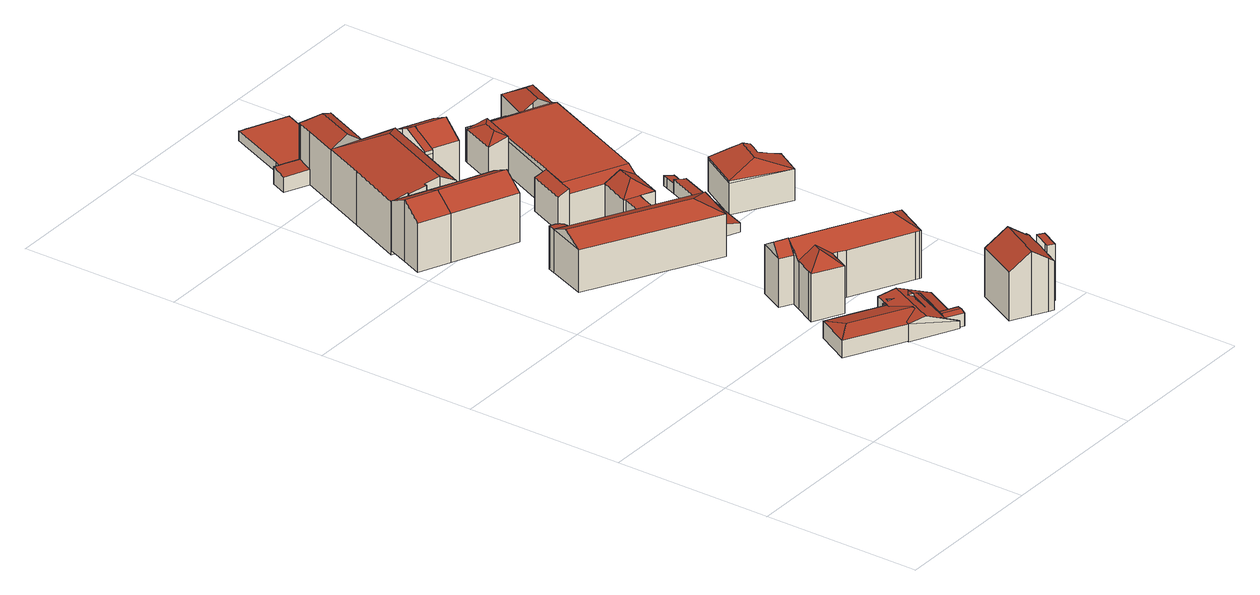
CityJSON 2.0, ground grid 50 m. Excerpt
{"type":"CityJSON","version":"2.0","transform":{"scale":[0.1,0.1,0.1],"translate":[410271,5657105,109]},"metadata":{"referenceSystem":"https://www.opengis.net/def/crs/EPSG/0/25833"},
"CityObjects":{
"building1":{"type":"Building","attributes":{"name":"Städtisches Klinikum Dresden-Friedrichstadt","Gemeindeschluessel":14612000,"Dachneigung":78.14,"Dachorientierung":-62.16,"MittlereTraufHoehe":116.34,"QualitaetDacherkennung":95,"ObjektHoehe":6.7,"BodenHoehe":110.9,"Geometrietyp2DReferenz":"3000","AbsoluteHoehe":117.6,"Dachflaeche":347.71,"measuredHeight":6.7,"function":"31001_3051","roofType":"3200","storeysAboveGround":2},"children":["building1-1","building1-2","building1-3","building1-4"],"geometry":[{"type":"MultiSurface","lod":"2","boundaries":[[[0,1,2,3,4]],[[1,5,6,2]],[[7,8,9,10,11,12]],[[7,12,13]],[[8,7,13,14,5,1]],[[8,1,0,9]],[[6,15,16,17,18,19,20,3,2]],[[5,14,15,6]],[[14,13,16,15]],[[13,12,17,16]],[[12,11,18,17]],[[11,10,19,18]],[[10,9,21,20,19]],[[9,0,4,21]],[[21,4,3,20]]],"semantics":{"surfaces":[{"type":"WallSurface"},{"type":"RoofSurface"},{"type":"GroundSurface"},{"type":"ClosureSurface","isClosure":"1","QuelleClosure":"LoD2WallSurface"}],"values":[0,0,1,1,1,1,2,0,0,0,0,0,3,0,3]}}]},
"building1-1":{"type":"BuildingPart","attributes":{"Dachneigung":78.63,"Dachorientierung":-62.26,"MittlereTraufHoehe":115.08,"QualitaetDacherkennung":98,"BodenHoehe":110.9,"ObjektTeilHoehe":4.49,"Geometrietyp2DReferenz":"3000","AbsoluteHoehe":115.39,"Dachflaeche":24.52,"measuredHeight":4.49,"roofType":"3100","storeysAboveGround":1},"parents":["building1"],"geometry":[{"type":"MultiSurface","lod":"2","boundaries":[[[22,23,24,25]],[[23,26,27,24]],[[26,28,29,27]],[[28,30,31,29]],[[30,32,33,31]],[[32,34,35,33]],[[36,37,34,32,30]],[[30,28,26,23,22,38,36]],[[35,39,25,24,27,29,31,33]],[[40,37,36]],[[39,35,34,37,40]],[[38,40,36]],[[39,40,38,22,25]]],"semantics":{"surfaces":[{"type":"WallSurface"},{"type":"RoofSurface"},{"type":"GroundSurface"},{"type":"ClosureSurface","isClosure":"1","QuelleClosure":"LoD2WallSurface"}],"values":[0,0,0,0,0,0,1,1,2,0,3,0,3]}}]},
"building1-2":{"type":"BuildingPart","attributes":{"Dachneigung":73.52,"Dachorientierung":0,"MittlereTraufHoehe":115.43,"QualitaetDacherkennung":73,"BodenHoehe":110.9,"ObjektTeilHoehe":5.13,"Geometrietyp2DReferenz":"3000","AbsoluteHoehe":116.03,"Dachflaeche":51.25,"measuredHeight":5.13,"roofType":"2100","storeysAboveGround":2},"parents":["building1"],"geometry":[{"type":"MultiSurface","lod":"2","boundaries":[[[41,42,43,44]],[[42,45,46,43]],[[45,47,48,46]],[[47,22,25,48]],[[49,50,35,34]],[[49,4,3,50]],[[51,41,44,52]],[[51,53,54,21,4,49,34,37,40,38,22,47,45,42,41]],[[44,43,46,48,25,39,35,50,3,20,55,56,52]],[[35,39,40,37,34]],[[39,25,22,38,40]],[[21,20,3,4]],[[54,55,20,21]],[[56,55,54,53]],[[51,52,56,53]]],"semantics":{"surfaces":[{"type":"WallSurface"},{"type":"RoofSurface"},{"type":"GroundSurface"},{"type":"ClosureSurface","isClosure":"1","QuelleClosure":"LoD2WallSurface"}],"values":[0,0,0,0,0,0,0,1,2,3,3,3,3,3,3]}}]},
"building1-3":{"type":"BuildingPart","attributes":{"Dachneigung":78.82,"Dachorientierung":0,"MittlereTraufHoehe":116.67,"QualitaetDacherkennung":91,"BodenHoehe":110.9,"ObjektTeilHoehe":6.15,"Geometrietyp2DReferenz":"3000","AbsoluteHoehe":117.05,"Dachflaeche":24.29,"measuredHeight":6.15,"roofType":"2100","storeysAboveGround":2},"parents":["building1"],"geometry":[{"type":"MultiSurface","lod":"2","boundaries":[[[57,58,59]],[[57,60,61,58]],[[60,62,63,61]],[[62,64,65,63]],[[64,66,67,65]],[[66,68,51,52,67]],[[69,68,66,64,62,60,57]],[[58,61,63,65,67,52,56]],[[53,51,68,69,70]],[[53,56,52,51]],[[57,59,70,69]],[[56,53,70,59,58]]],"semantics":{"surfaces":[{"type":"WallSurface"},{"type":"RoofSurface"},{"type":"GroundSurface"},{"type":"ClosureSurface","isClosure":"1","QuelleClosure":"LoD2WallSurface"}],"values":[0,0,0,0,0,0,1,2,0,3,0,3]}}]},
"building1-4":{"type":"BuildingPart","attributes":{"Dachneigung":90,"Dachorientierung":0,"MittlereTraufHoehe":116.34,"QualitaetDacherkennung":100,"BodenHoehe":110.9,"ObjektTeilHoehe":5.45,"Geometrietyp2DReferenz":"3000","AbsoluteHoehe":116.34,"Dachflaeche":12.39,"measuredHeight":5.45,"roofType":"1000","storeysAboveGround":2},"parents":["building1"],"geometry":[{"type":"MultiSurface","lod":"2","boundaries":[[[10,71,72,19]],[[71,59,58,72]],[[9,73,70,59,71,10]],[[19,72,58,56,55,20]],[[54,53,70,73]],[[54,55,56,53]],[[56,58,59,70,53]],[[21,54,73,9]],[[20,55,54,21]],[[9,10,19,20,21]]],"semantics":{"surfaces":[{"type":"WallSurface"},{"type":"RoofSurface"},{"type":"GroundSurface"},{"type":"ClosureSurface","isClosure":"1","QuelleClosure":"LoD2WallSurface"}],"values":[0,0,1,2,0,3,3,0,3,3]}}]},
"building2":{"type":"Building","attributes":{"Gemeindeschluessel":14612000,"Geometrietyp2DReferenz":"3000","function":"31001_9998","roofType":"9999"},"children":["building2-1","building2-2"]},
"building2-1":{"type":"BuildingPart","attributes":{"Dachtyp_tdc":"tdcGableRoof","Dachneigung":28.72,"QualitaetDacherkennung":62,"Geometrietyp2DReferenz":"3000","measuredHeight":19.41,"roofType":"3100"},"parents":["building2"],"geometry":[{"type":"MultiSurface","lod":"2","boundaries":[[[74,75,76,77]],[[75,78,79,76]],[[78,80,81,79]],[[80,82,83,81]],[[82,84,85,83]],[[82,86,87,88,89,84]],[[90,91,92,93,87,86,94]],[[78,90,94,80]],[[80,94,86,82]],[[74,92,91,75]],[[75,91,90,78]],[[85,95,77,76,79,81,83]]],"semantics":{"surfaces":[{"type":"WallSurface"},{"type":"RoofSurface"},{"type":"GroundSurface"}],"values":[0,0,0,0,0,1,1,0,0,0,0,2]}}]},
"building2-2":{"type":"BuildingPart","attributes":{"Dachtyp_tdc":"tdcGableRoof","Dachneigung":29.75,"QualitaetDacherkennung":57,"Geometrietyp2DReferenz":"3000","measuredHeight":19.42,"roofType":"3100"},"parents":["building2"],"geometry":[{"type":"MultiSurface","lod":"2","boundaries":[[[96,97,92,74,77,98]],[[84,99,100,85]],[[99,101,102,100]],[[101,103,104,102]],[[103,105,106,104]],[[105,96,98,106]],[[101,99,84,107,89,87]],[[87,88,93,97,96,105,103,101]],[[98,77,95,85,100,102,104,106]]],"semantics":{"surfaces":[{"type":"WallSurface"},{"type":"RoofSurface"},{"type":"GroundSurface"}],"values":[0,0,0,0,0,0,1,1,2]}}]},
"building3":{"type":"Building","attributes":{"name":"Städtisches Klinikum Dresden-Friedrichstadt","Dachtyp_tdc":"tdcGableRoof","Gemeindeschluessel":14612000,"Dachneigung":22.37,"QualitaetDacherkennung":42,"Geometrietyp2DReferenz":"3000","measuredHeight":6.75,"function":"31001_3051","roofType":"3100"},"geometry":[{"type":"Solid","lod":"2","boundaries":[[[[108,109,110,111]],[[109,112,113,110]],[[112,114,115,113]],[[114,108,111,115]],[[112,109,116]],[[108,114,117]],[[109,108,117,116]],[[114,112,116,117]],[[111,110,113,115]]]],"semantics":{"surfaces":[{"type":"WallSurface"},{"type":"RoofSurface"},{"type":"GroundSurface"}],"values":[[0,0,0,0,0,0,1,1,2]]}}]},
"building4":{"type":"Building","attributes":{"name":"Städtisches Klinikum Dresden-Friedrichstadt","Gemeindeschluessel":14612000,"Geometrietyp2DReferenz":"3000","function":"31001_3051","roofType":"9999"},"children":["building4-1","building4-2","building4-3"]},
"building4-1":{"type":"BuildingPart","attributes":{"Dachtyp_tdc":"tdcGableRoof","Dachneigung":34.68,"QualitaetDacherkennung":71,"Geometrietyp2DReferenz":"3000","measuredHeight":19.18,"roofType":"3100"},"parents":["building4"],"geometry":[{"type":"MultiSurface","lod":"2","boundaries":[[[118,119,120,121]],[[119,122,123,120]],[[122,124,125,126,123]],[[122,119,127]],[[119,118,128,129,130,127]],[[124,122,127,130]],[[121,120,123,126,131]]],"semantics":{"surfaces":[{"type":"WallSurface"},{"type":"RoofSurface"},{"type":"GroundSurface"}],"values":[0,0,0,0,1,1,2]}}]},
"building4-2":{"type":"BuildingPart","attributes":{"Dachtyp_tdc":"tdcHipAndGableRoof","Dachneigung":34.02,"QualitaetDacherkennung":68,"Geometrietyp2DReferenz":"3000","measuredHeight":19.19,"roofType":"5000"},"parents":["building4"],"geometry":[{"type":"MultiSurface","lod":"2","boundaries":[[[132,133,134,135]],[[133,136,137,134]],[[138,139,118,121,140]],[[125,141,142,126]],[[141,143,144,142]],[[143,145,146,144]],[[145,147,148,146]],[[147,132,135,148]],[[143,141,149]],[[141,125,150,129,151,149]],[[151,139,138,152,136,133,132,147,145,143,149]],[[135,134,137,153,140,121,131,126,142,144,146,148]]],"semantics":{"surfaces":[{"type":"WallSurface"},{"type":"RoofSurface"},{"type":"GroundSurface"}],"values":[0,0,0,0,0,0,0,0,1,1,1,2]}}]},
"building4-3":{"type":"BuildingPart","attributes":{"Dachtyp_tdc":"tdcHipAndGableRoof","Dachneigung":38.18,"QualitaetDacherkennung":64,"Geometrietyp2DReferenz":"3000","measuredHeight":19.06,"roofType":"5000"},"parents":["building4"],"geometry":[{"type":"MultiSurface","lod":"2","boundaries":[[[154,155,137,136]],[[154,156,157,155]],[[156,158,159,157]],[[158,160,161,159]],[[160,162,163,161]],[[162,164,138,140,163]],[[160,158,165]],[[158,156,154,136,166,165]],[[166,164,162,160,165]],[[153,137,155,157,159,161,163,140]]],"semantics":{"surfaces":[{"type":"WallSurface"},{"type":"RoofSurface"},{"type":"GroundSurface"}],"values":[0,0,0,0,0,0,1,1,1,2]}}]},
"building5":{"type":"Building","attributes":{"Gemeindeschluessel":14612000,"Geometrietyp2DReferenz":"3000","function":"31001_9998","roofType":"9999"},"children":["building5-1","building5-2","building5-3","building5-4"]},
"building5-1":{"type":"BuildingPart","attributes":{"Dachtyp_tdc":"tdcHipAndGableRoof","Dachneigung":32.81,"QualitaetDacherkennung":68,"Geometrietyp2DReferenz":"3000","measuredHeight":20.14,"roofType":"5000"},"parents":["building5"],"geometry":[{"type":"MultiSurface","lod":"2","boundaries":[[[167,168,169,170]],[[171,172,173,174]],[[172,175,176,173]],[[175,177,178,176]],[[177,179,180,178]],[[179,167,170,180]],[[181,179,182]],[[183,182,179,177,175,172,171,184]],[[181,182,183,185,186]],[[179,181,167]],[[167,181,186,168]],[[170,169,174,173,176,178,180]]],"semantics":{"surfaces":[{"type":"WallSurface"},{"type":"RoofSurface"},{"type":"GroundSurface"}],"values":[0,0,0,0,0,0,1,1,1,0,0,2]}}]},
"building5-2":{"type":"BuildingPart","attributes":{"Dachtyp_tdc":"tdcGableRoof","Dachneigung":28.87,"QualitaetDacherkennung":53,"Geometrietyp2DReferenz":"3000","measuredHeight":20.93,"roofType":"3100"},"parents":["building5"],"geometry":[{"type":"MultiSurface","lod":"2","boundaries":[[[187,188,189,190,191]],[[192,193,194,195,196]],[[193,187,191,194]],[[187,193,197]],[[188,187,197,198,199]],[[193,192,200,201,198,197]],[[191,190,195,194]]],"semantics":{"surfaces":[{"type":"WallSurface"},{"type":"RoofSurface"},{"type":"GroundSurface"}],"values":[0,0,0,0,1,1,2]}}]},
"building5-3":{"type":"BuildingPart","attributes":{"Dachtyp_tdc":"tdcGableRoof","Dachneigung":15.06,"QualitaetDacherkennung":38,"Geometrietyp2DReferenz":"3000","measuredHeight":20.66,"roofType":"3100"},"parents":["building5"],"geometry":[{"type":"MultiSurface","lod":"2","boundaries":[[[202,196,195,203]],[[189,204,205,190]],[[204,206,207,205]],[[208,209,199,201,210,211]],[[202,212,210,201,200,213,196]],[[204,208,211,214,206]],[[189,188,209,208,204]],[[207,203,195,190,205]]],"semantics":{"surfaces":[{"type":"WallSurface"},{"type":"RoofSurface"},{"type":"GroundSurface"}],"values":[0,0,0,1,1,0,0,2]}}]},
"building5-4":{"type":"BuildingPart","attributes":{"Dachtyp_tdc":"tdcHipAndGableRoof","Dachneigung":12.7,"QualitaetDacherkennung":16,"Geometrietyp2DReferenz":"3000","measuredHeight":20.32,"roofType":"5000"},"parents":["building5"],"geometry":[{"type":"MultiSurface","lod":"2","boundaries":[[[215,216,217,218]],[[216,219,220,217]],[[219,221,222,220]],[[221,223,224,222]],[[223,225,226,224]],[[225,227,228,226]],[[227,229,174,228]],[[229,171,174]],[[230,231,202,203,169,168,186]],[[214,232,233,207,206]],[[232,215,218,233]],[[231,230,185,184,229,234]],[[229,227,225,223,221,219,216,215,234]],[[215,232,214,212,231,234]],[[218,217,220,222,224,226,228,174,169,203,207,233]]],"semantics":{"surfaces":[{"type":"WallSurface"},{"type":"RoofSurface"},{"type":"GroundSurface"}],"values":[0,0,0,0,0,0,0,0,0,0,0,1,1,1,2]}}]},
"building6":{"type":"Building","attributes":{"Dachtyp_tdc":"tdcPolyFlatRoof","Gemeindeschluessel":14612000,"Dachneigung":5.78,"QualitaetDacherkennung":42,"Geometrietyp2DReferenz":"3000","measuredHeight":5.51,"function":"31001_9998","roofType":"2100"},"geometry":[{"type":"Solid","lod":"2","boundaries":[[[[235,236,237,173]],[[236,238,239,237]],[[238,240,241,239]],[[240,242,243,241]],[[242,244,245,243]],[[244,246,178,245]],[[246,247,176,178]],[[247,235,173,176]],[[247,246,244,242,240,238,236,235]],[[173,237,239,241,243,245,178,176]]]],"semantics":{"surfaces":[{"type":"WallSurface"},{"type":"RoofSurface"},{"type":"GroundSurface"}],"values":[[0,0,0,0,0,0,0,0,1,2]]}}]},
"building7":{"type":"Building","attributes":{"Gemeindeschluessel":14612000,"Geometrietyp2DReferenz":"3000","function":"31001_9998","roofType":"9999"},"children":["building7-1","building7-2"]},
"building7-1":{"type":"BuildingPart","attributes":{"Dachtyp_tdc":"tdcGableRoof","Dachneigung":35.37,"QualitaetDacherkennung":69,"Geometrietyp2DReferenz":"3000","measuredHeight":20.25,"roofType":"3100"},"parents":["building7"],"geometry":[{"type":"MultiSurface","lod":"2","boundaries":[[[248,249,250,251,252,253,254,255,256,257,258,259,260]],[[261,262,249,248]],[[262,263,250,249]],[[263,264,251,250]],[[265,266,253,252]],[[266,267,254,253]],[[267,268,255,254]],[[268,269,256,255]],[[269,270,257,256]],[[270,271,258,257]],[[271,272,259,258]],[[272,273,260,259]],[[273,261,248,260]],[[271,270,269,268]],[[268,267,266,265,264,263,262,261,273,272,271]]],"semantics":{"surfaces":[{"type":"GroundSurface"},{"type":"WallSurface"},{"type":"RoofSurface"}],"values":[0,1,1,1,1,1,1,1,1,1,1,1,1,2,2]}}]},
"building7-2":{"type":"BuildingPart","attributes":{"Dachtyp_tdc":"tdcPolyFlatRoof","Dachneigung":3.12,"QualitaetDacherkennung":59,"Geometrietyp2DReferenz":"3000","measuredHeight":18.03,"roofType":"2100"},"parents":["building7"],"geometry":[{"type":"MultiSurface","lod":"2","boundaries":[[[274,275,252,276]],[[275,265,252]],[[277,278,279,251,264]],[[278,274,276,279]],[[278,277,275,274]],[[276,252,251,279]]],"semantics":{"surfaces":[{"type":"WallSurface"},{"type":"RoofSurface"},{"type":"GroundSurface"}],"values":[0,0,0,0,1,2]}}]},
"building8":{"type":"Building","attributes":{"Gemeindeschluessel":14612000,"Geometrietyp2DReferenz":"3000","function":"31001_9998","roofType":"9999"},"children":["building8-1","building8-2","building8-3","building8-4","building8-5","building8-6","building8-7","building8-8","building8-9","building8-10","building8-11"]},
"building8-1":{"type":"BuildingPart","attributes":{"Dachtyp_tdc":"tdcFreeFormRoof","Dachneigung":62.84,"QualitaetDacherkennung":9,"Geometrietyp2DReferenz":"3000","measuredHeight":6.64,"roofType":"5000"},"parents":["building8"],"geometry":[{"type":"MultiSurface","lod":"2","boundaries":[[[280,281,282,283]],[[284,280,283,285]],[[286,284,285,287]],[[288,281,280]],[[289,288,280,284]],[[289,284,286]],[[288,289,286,281]],[[285,283,282,287]]],"semantics":{"surfaces":[{"type":"WallSurface"},{"type":"RoofSurface"},{"type":"GroundSurface"}],"values":[0,0,0,1,1,1,1,2]}}]},
"building8-2":{"type":"BuildingPart","attributes":{"Dachtyp_tdc":"tdcHipRoof","Dachneigung":25.82,"QualitaetDacherkennung":50,"Geometrietyp2DReferenz":"3000","measuredHeight":12.52,"roofType":"3200"},"parents":["building8"],"geometry":[{"type":"MultiSurface","lod":"2","boundaries":[[[290,291,292,293]],[[294,290,293,295,296,297]],[[298,299,291,300]],[[290,294,301]],[[291,290,301,300]],[[294,298,300,301]],[[293,292,302,295]]],"semantics":{"surfaces":[{"type":"WallSurface"},{"type":"RoofSurface"},{"type":"GroundSurface"}],"values":[0,0,1,1,1,1,2]}}]},
"building8-3":{"type":"BuildingPart","attributes":{"Dachtyp_tdc":"tdcPolyFlatRoof","Dachneigung":24.78,"QualitaetDacherkennung":65,"Geometrietyp2DReferenz":"3000","measuredHeight":12.14,"roofType":"2100"},"parents":["building8"],"geometry":[{"type":"MultiSurface","lod":"2","boundaries":[[[303,304,305,306,307]],[[308,309,310,311]],[[305,304,310,309]],[[304,303,312,311,310]],[[306,305,309,308,313]]],"semantics":{"surfaces":[{"type":"RoofSurface"},{"type":"GroundSurface"},{"type":"WallSurface"}],"values":[0,1,2,2,2]}}]},
"building8-4":{"type":"BuildingPart","attributes":{"Dachtyp_tdc":"tdcPolyFlatRoof","Dachneigung":6.15,"QualitaetDacherkennung":55,"Geometrietyp2DReferenz":"3000","measuredHeight":13.75,"roofType":"2100"},"parents":["building8"],"geometry":[{"type":"MultiSurface","lod":"2","boundaries":[[[314,315,316,317]],[[315,318,319,316]],[[318,320,321,319]],[[320,322,323,321]],[[322,324,325,323]],[[324,326,327,328,325]],[[329,314,317,330,331]],[[329,326,324,322,320,318,315,314]],[[317,316,319,321,323,325,328,330]]],"semantics":{"surfaces":[{"type":"WallSurface"},{"type":"RoofSurface"},{"type":"GroundSurface"}],"values":[0,0,0,0,0,0,0,1,2]}}]},
"building8-5":{"type":"BuildingPart","attributes":{"Dachtyp_tdc":"tdcPolyFlatRoof","Dachneigung":25.9,"QualitaetDacherkennung":51,"Geometrietyp2DReferenz":"3000","measuredHeight":11.03,"roofType":"2100"},"parents":["building8"],"geometry":[{"type":"MultiSurface","lod":"2","boundaries":[[[332,333,334,335,336]],[[337,338,339,292,291]],[[338,332,336,339]],[[338,337,299,340,333,332]],[[336,335,302,292,339]]],"semantics":{"surfaces":[{"type":"WallSurface"},{"type":"RoofSurface"},{"type":"GroundSurface"}],"values":[0,0,0,1,2]}}]},
"building8-6":{"type":"BuildingPart","attributes":{"Dachtyp_tdc":"tdcPolyFlatRoof","Dachneigung":0,"QualitaetDacherkennung":64,"Geometrietyp2DReferenz":"3000","measuredHeight":10.61,"roofType":"1000"},"parents":["building8"],"geometry":[{"type":"MultiSurface","lod":"2","boundaries":[[[341,342,287,343]],[[342,286,287]],[[344,282,281]],[[344,345,346,347,282]],[[348,349,350,351,352]],[[349,348,345,344,342,341]],[[343,287,282,347,351,350]]],"semantics":{"surfaces":[{"type":"WallSurface"},{"type":"RoofSurface"},{"type":"GroundSurface"}],"values":[0,0,0,0,0,1,2]}}]},
"building8-7":{"type":"BuildingPart","attributes":{"Dachtyp_tdc":"tdcCutGableRoof","Dachneigung":0.738,"QualitaetDacherkennung":15,"Geometrietyp2DReferenz":"3000","measuredHeight":12.33,"roofType":"9999"},"parents":["building8"],"geometry":[{"type":"MultiSurface","lod":"2","boundaries":[[[334,353,354,355,335]],[[356,357,358,359]],[[360,313,308,361]],[[312,296,295,311]],[[362,333,340,363,364,365,366,367]],[[360,357,368,369,307,313]],[[297,370,369,368,364,363]],[[312,303,370,297,296]],[[356,365,364,368,357]],[[334,333,362,353]],[[335,355,359,358,361,308,311,295,302]]],"semantics":{"surfaces":[{"type":"WallSurface"},{"type":"RoofSurface"},{"type":"GroundSurface"}],"values":[0,0,0,0,1,1,1,0,0,0,2]}}]},
"building8-8":{"type":"BuildingPart","attributes":{"Dachtyp_tdc":"tdcHipAndGableRoof","Dachneigung":31.82,"QualitaetDacherkennung":84,"Geometrietyp2DReferenz":"3000","measuredHeight":13.71,"roofType":"5000"},"parents":["building8"],"geometry":[{"type":"MultiSurface","lod":"2","boundaries":[[[371,341,343,372]],[[373,374,350,349]],[[373,375,360,361,374]],[[376,371,372,358,357]],[[373,349,341,377,378]],[[379,380,378,377]],[[373,378,380,375]],[[371,377,341]],[[372,343,350,374,361,358]],[[375,380,379,376]],[[376,379,377,371]]],"semantics":{"surfaces":[{"type":"WallSurface"},{"type":"RoofSurface"},{"type":"GroundSurface"}],"values":[0,0,0,0,1,1,1,0,2,0,0]}}]},
"building8-9":{"type":"BuildingPart","attributes":{"Dachtyp_tdc":"tdcPolyFlatRoof","Dachneigung":0,"QualitaetDacherkennung":0,"Geometrietyp2DReferenz":"3000","measuredHeight":3.72,"roofType":"9999"},"parents":["building8"],"geometry":[{"type":"MultiSurface","lod":"2","boundaries":[[[381,382,346,352,383,384]],[[346,382,385,347]],[[382,381,386,385]],[[384,383,387,388]],[[383,352,351,387]],[[388,387,351,347,385,386]],[[388,386,381,384]],[[347,351,352,346]]],"semantics":{"surfaces":[{"type":"RoofSurface"},{"type":"WallSurface"},{"type":"GroundSurface"},{"type":"ClosureSurface","isClosure":"1","QuelleClosure":"LoD1Solid"}],"values":[0,1,1,1,1,2,3,3]}}]},
"building8-10":{"type":"BuildingPart","attributes":{"Dachtyp_tdc":"tdcHipAndGableRoof","Dachneigung":25.54,"QualitaetDacherkennung":82,"Geometrietyp2DReferenz":"3000","measuredHeight":16.65,"roofType":"5000"},"parents":["building8"],"geometry":[{"type":"MultiSurface","lod":"2","boundaries":[[[389,390,391,386,381]],[[390,392,393,391]],[[392,331,330,393]],[[390,389,394]],[[331,392,395]],[[389,327,331,395,394]],[[392,390,394,395]],[[330,328,388,386,391,393]]],"semantics":{"surfaces":[{"type":"WallSurface"},{"type":"RoofSurface"},{"type":"GroundSurface"}],"values":[0,0,0,1,0,1,1,2]}}]},
"building8-11":{"type":"BuildingPart","attributes":{"Dachtyp_tdc":"tdcHipAndGableRoof","Dachneigung":31.59,"QualitaetDacherkennung":88,"Geometrietyp2DReferenz":"3000","measuredHeight":13.71,"roofType":"5000"},"parents":["building8"],"geometry":[{"type":"MultiSurface","lod":"2","boundaries":[[[354,396,397,355]],[[396,398,399,397]],[[398,356,359,399]],[[398,396,400]],[[396,354,401,367,402,400]],[[356,398,400,402,366]],[[355,397,399,359]]],"semantics":{"surfaces":[{"type":"WallSurface"},{"type":"RoofSurface"},{"type":"GroundSurface"}],"values":[0,0,0,1,1,1,2]}}]},
"building9":{"type":"Building","attributes":{"Dachtyp_tdc":"tdcPolyFlatRoof","Gemeindeschluessel":14612000,"Dachneigung":12,"QualitaetDacherkennung":64,"Geometrietyp2DReferenz":"3000","measuredHeight":3.8,"function":"31001_9998","roofType":"2100"},"geometry":[{"type":"Solid","lod":"2","boundaries":[[[[403,404,405,406]],[[404,407,408,405]],[[407,409,410,408]],[[409,403,406,410]],[[409,407,404,403]],[[406,405,408,410]]]],"semantics":{"surfaces":[{"type":"WallSurface"},{"type":"RoofSurface"},{"type":"GroundSurface"}],"values":[[0,0,0,0,1,2]]}}]},
"building10":{"type":"Building","attributes":{"Gemeindeschluessel":14612000,"Dachneigung":90,"Dachorientierung":0,"MittlereTraufHoehe":112.37,"QualitaetDacherkennung":18,"ObjektHoehe":3,"BodenHoehe":109.37,"Geometrietyp2DReferenz":"3000","AbsoluteHoehe":112.37,"Dachflaeche":401.99,"measuredHeight":3,"function":"31001_9998","roofType":"1000","storeysAboveGround":1},"geometry":[{"type":"MultiSurface","lod":"2","boundaries":[[[411,412,413,414,415,416,417,418,419,420,421,422,423,424,425]],[[426,427,412,411]],[[427,428,413,412]],[[428,429,414,413]],[[429,430,415,414]],[[430,431,416,415]],[[431,432,417,416]],[[432,433,418,417]],[[433,434,419,418]],[[434,435,420,419]],[[435,436,421,420]],[[436,437,422,421]],[[437,438,423,422]],[[438,439,424,423]],[[439,440,425,424]],[[440,426,411,425]],[[440,439,438,437,436,435,434,433,432,431,430,429,428,427,426]]],"semantics":{"surfaces":[{"type":"GroundSurface"},{"type":"WallSurface"},{"type":"RoofSurface"}],"values":[0,1,1,1,1,1,1,1,1,1,1,1,1,1,1,1,2]}}]},
"building11":{"type":"Building","attributes":{"Dachtyp_tdc":"tdcPolyFlatRoof","Gemeindeschluessel":14612000,"Dachneigung":13.6,"QualitaetDacherkennung":77,"Geometrietyp2DReferenz":"3000","measuredHeight":4.48,"function":"31001_9998","roofType":"2100"},"geometry":[{"type":"Solid","lod":"2","boundaries":[[[[441,442,443,444]],[[442,445,446,443]],[[445,447,448,446]],[[447,449,450,448]],[[449,441,444,450]],[[449,447,445,442,441]],[[444,443,446,448,450]]]],"semantics":{"surfaces":[{"type":"WallSurface"},{"type":"RoofSurface"},{"type":"GroundSurface"}],"values":[[0,0,0,0,0,1,2]]}}]},
"building12":{"type":"Building","attributes":{"Dachtyp_tdc":"tdcPolyFlatRoof","Gemeindeschluessel":14612000,"Dachneigung":14.18,"QualitaetDacherkennung":52,"Geometrietyp2DReferenz":"3000","measuredHeight":3.16,"function":"31001_9998","roofType":"2100"},"geometry":[{"type":"Solid","lod":"2","boundaries":[[[[451,452,453,443]],[[452,454,455,453]],[[454,456,457,455]],[[456,458,459,457]],[[458,460,446,459]],[[460,451,443,446]],[[460,458,456,454,452,451]],[[443,453,455,457,459,446]]]],"semantics":{"surfaces":[{"type":"WallSurface"},{"type":"RoofSurface"},{"type":"GroundSurface"}],"values":[[0,0,0,0,0,0,1,2]]}}]},
"building13":{"type":"Building","attributes":{"Dachtyp_tdc":"tdcFreeFormRoof","Gemeindeschluessel":14612000,"Dachneigung":10.93,"QualitaetDacherkennung":18,"Geometrietyp2DReferenz":"3000","measuredHeight":12.76,"function":"31001_9998","roofType":"5000"},"geometry":[{"type":"Solid","lod":"2","boundaries":[[[[461,462,463,464]],[[462,465,466,463]],[[465,467,468,466]],[[467,469,470,468]],[[469,471,472,470]],[[471,473,474,472]],[[473,475,476,474]],[[475,477,478,476]],[[477,479,480,478]],[[479,481,482,480]],[[481,483,484,482]],[[483,485,486,484]],[[485,487,488,486]],[[487,489,490,488]],[[489,491,492,490]],[[487,493,494]],[[483,481,479,495,496,497,498,499,500,501,502,493,487,485]],[[493,502,503,504,505,494]],[[489,494,505,491]],[[491,505,504,461]],[[461,504,503,462]],[[462,503,502,501,465]],[[465,501,500,467]],[[469,499,498,471]],[[467,500,499,469]],[[471,498,497,473]],[[473,497,496,475]],[[475,496,495,477]],[[477,495,479]],[[487,494,489]],[[492,464,463,466,468,470,472,474,476,478,480,482,484,486,488,490]],[[491,461,464,492]]]],"semantics":{"surfaces":[{"type":"WallSurface"},{"type":"RoofSurface"},{"type":"GroundSurface"}],"values":[[0,0,0,0,0,0,0,0,0,0,0,0,0,0,0,1,1,1,0,0,0,0,0,0,0,0,0,0,0,0,2,0]]}}]}
},
"vertices":[
[556,194,73],[553,190,73],[553,190,19],[556,194,19],[556,194,70],[535,199,73],[535,199,19],[368,355,86],[545,261,86],[610,294,73],[526,339,73],[449,380,73],[359,427,73],[303,322,73],[521,206,73],[521,206,19],[303,322,19],[359,427,19],[449,380,19],[526,339,19],[610,294,19],[610,294,70],
[604,214,60],[623,204,60],[623,204,19],[604,214,19],[647,192,60],[647,192,19],[657,186,60],[657,186,19],[648,169,64],[648,169,19],[638,151,60],[638,151,19],[585,179,60],[585,179,19],[595,197,64],[587,182,60],[602,211,60],[595,197,19],[595,197,60],
[656,313,60],[646,295,60],[646,295,19],[656,313,19],[644,290,60],[644,290,19],[634,271,61],[634,271,19],[576,184,64],[576,184,19],[627,329,70],[627,329,19],[615,306,70],[616,305,70],[616,305,19],[615,306,19],
[546,344,80],[546,344,19],[546,344,73],[560,370,74],[560,370,19],[584,357,74],[584,357,19],[596,351,74],[596,351,19],[629,334,74],[629,334,19],[627,329,75],[615,306,80],[615,306,73],
[532,351,73],[532,351,19],[616,305,73],
[153,1616,174],[155,1623,174],[155,1623,19],[153,1616,19],[246,1583,174],[246,1583,19],[356,1535,174],[356,1535,19],[299,1407,174],[299,1407,19],[99,1494,174],[99,1494,19],[327,1471,214],[127,1558,214],[127,1558,213],[115,1531,197],[246,1583,175],[155,1623,175],[153,1616,179],[133,1572,205],[356,1535,175],[127,1558,19],
[103,1638,180],[153,1616,180],[103,1638,19],[1,1537,174],[1,1537,19],[29,1601,214],[29,1601,19],[57,1666,176],[57,1666,19],[106,1645,176],[106,1645,19],[99,1495,174],
[702,310,42],[620,154,43],[620,154,19],[702,310,19],[480,225,76],[480,225,19],[552,382,75],[552,382,19],[528,201,86],[605,357,86],
[466,604,171],[427,625,171],[427,625,17],[466,604,17],[467,701,171],[467,701,17],[506,681,171],[506,681,169],[506,681,17],[442,653,208],[480,630,205],[480,632,207],[481,633,208],[480,630,17],
[579,508,166],[557,520,167],[557,520,17],[579,508,17],[542,528,167],[542,528,17],[451,575,167],[466,604,189],[451,575,17],[841,508,169],[841,508,17],[785,402,167],[785,402,17],[780,404,167],[780,404,17],[769,410,167],[769,410,17],[764,483,209],[506,679,171],[480,630,209],[496,552,167],[496,552,17],
[531,508,167],[531,508,17],[525,496,167],[525,496,17],[506,460,167],[506,460,17],[415,508,169],[415,508,17],[422,521,169],[422,521,17],[451,575,169],[484,528,207],[496,552,207],
[351,2081,172],[284,1927,172],[284,1927,5],[351,2081,5],[191,1967,172],[237,2071,172],[237,2071,5],[191,1967,5],[256,2114,172],[256,2114,5],[257,2118,172],[257,2118,5],[259,2121,172],[259,2121,5],[351,2081,174],[292,2066,206],[239,1946,206],[193,1966,173],[281,1928,176],[284,1927,173],
[433,1708,175],[345,1747,175],[345,1747,174],[345,1747,5],[433,1708,5],[402,1875,175],[490,1836,175],[490,1836,5],[402,1875,5],[402,1875,174],[462,1772,214],[373,1811,214],[368,1798,206],[379,1823,206],[375,1815,211],
[380,1885,174],[380,1885,5],[336,1726,174],[336,1726,5],[314,1736,174],[314,1736,5],[336,1726,185],[345,1747,191],[353,1825,211],[314,1736,185],[376,1877,179],[401,1873,175],[314,1736,179],
[197,1604,208],[155,1623,197],[155,1623,5],[197,1604,5],[153,1616,197],[153,1616,5],[103,1638,185],[103,1638,5],[106,1645,185],[106,1645,5],[57,1666,173],[57,1666,5],[135,1838,174],[135,1838,5],[191,1967,173],[284,1927,176],[380,1885,179],[246,1583,179],[246,1583,5],[307,1851,208],
[237,2071,55],[236,2070,54],[236,2070,5],[160,2102,54],[160,2102,5],[182,2152,60],[182,2152,5],[197,2145,60],[197,2145,5],[213,2139,60],[213,2139,5],[257,2118,60],[256,2114,59],
[934,146,15],[927,133,15],[917,116,15],[912,105,15],[880,46,15],[859,7,15],[842,14,15],[798,39,15],[738,72,15],[808,205,15],[869,172,15],[922,143,15],[926,150,15],[934,146,170],[927,133,170],[917,116,170],[912,105,170],[880,46,170],[859,7,170],[842,14,183],[798,39,218],[738,72,169],[808,205,168],[869,172,218],[922,143,176],[926,150,176],
[901,34,194],[880,46,196],[901,34,15],[912,105,196],[933,93,194],[933,93,15],
[546,1105,56],[522,1116,56],[522,1116,15],[546,1105,15],[566,1149,56],[566,1149,15],[542,1160,56],[542,1160,15],[539,1122,82],[548,1143,82],
[526,1674,121],[573,1780,120],[573,1780,15],[526,1674,15],[582,1649,137],[582,1649,15],[582,1649,121],[582,1649,135],[629,1754,137],[591,1772,126],[598,1734,141],[580,1694,141],[629,1754,15],
[498,1461,137],[466,1476,121],[415,1361,121],[447,1347,137],[460,1377,137],[447,1347,15],[415,1361,15],[466,1476,15],[498,1461,15],[498,1461,121],[447,1347,121],
[234,1260,151],[238,1258,150],[238,1258,15],[234,1260,15],[238,1260,150],[238,1260,15],[252,1254,150],[252,1254,15],[261,1245,151],[261,1245,15],[265,1232,152],[265,1232,15],[263,1219,153],[263,1219,151],[263,1219,15],[225,1239,153],[225,1239,15],[225,1239,151],
[692,1738,121],[688,1728,126],[688,1728,121],[688,1728,15],[692,1738,15],[573,1780,126],[577,1789,121],[577,1789,15],[629,1754,126],
[553,1184,122],[542,1160,122],[553,1184,15],[522,1116,122],[510,1089,122],[510,1089,53],[510,1089,15],[471,1110,122],[512,1202,122],[512,1202,15],[471,1110,15],[471,1110,53],
[727,1711,121],[727,1711,119],[727,1711,15],[822,1668,121],[639,1260,121],[639,1260,15],[822,1668,15],[550,1300,121],[550,1300,15],[727,1711,126],[622,1738,134],[815,1652,134],[822,1668,126],[815,1671,126],[736,1707,126],[654,1294,139],[462,1381,139],[498,1461,138],
[596,1164,122],[596,1164,15],[506,1205,122],[506,1205,15],[550,1300,122],[639,1260,122],[596,1164,123],[573,1230,152],[639,1260,123],[595,1280,152],
[632,1021,53],[634,1023,53],[338,1182,53],[337,1180,53],[634,1023,15],[632,1021,15],[338,1182,15],[337,1180,15],
[632,1021,151],[571,906,150],[571,906,15],[175,1119,150],[175,1119,15],[543,996,182],[200,1180,182],
[779,1814,121],[779,1814,15],[870,1773,123],[870,1773,15],[804,1748,152],[729,1710,121],[776,1689,152],
[697,950,47],[658,967,56],[658,967,18],[697,950,18],[696,1055,56],[696,1055,18],[734,1039,47],[734,1039,18],
[263,2123,4],[260,2117,4],[213,2139,4],[224,2149,4],[229,2160,4],[240,2185,4],[320,2369,4],[326,2366,4],[343,2359,4],[355,2354,4],[467,2305,4],[430,2219,4],[367,2074,4],[351,2081,4],[351,2082,4],[263,2123,34],[260,2117,34],[213,2139,34],[224,2149,34],[229,2160,34],[240,2185,34],[320,2369,34],[326,2366,34],[343,2359,34],[355,2354,34],[467,2305,34],[430,2219,34],[367,2074,34],[351,2081,34],[351,2082,34],
[696,1055,58],[768,1225,58],[768,1225,13],[696,1055,13],[798,1212,50],[798,1212,13],[805,1210,48],[805,1210,13],[734,1039,48],[734,1039,13],
[768,1225,44],[780,1256,44],[780,1256,13],[788,1273,44],[788,1273,13],[792,1271,43],[792,1271,13],[818,1259,36],[818,1259,13],[798,1212,36],
[896,1120,113],[914,1109,113],[914,1109,13],[896,1120,13],[927,1102,113],[927,1102,13],[943,1092,113],[943,1092,13],[933,1076,113],[933,1076,13],[926,1063,113],[926,1063,13],[917,1048,113],[917,1048,13],[928,1041,113],[928,1041,13],[940,1034,113],[940,1034,13],[977,1012,113],[977,1012,13],[973,1006,113],[973,1006,13],[959,982,113],[959,982,13],[933,938,113],[933,938,13],[930,933,113],[930,933,13],[762,1033,113],[762,1033,13],[835,1156,113],[835,1156,13],[878,1031,141],[762,1033,121],[940,1034,125],[928,1041,130],[917,1048,133],[926,1063,133],[933,1076,133],[943,1092,133],[927,1102,139],[922,1105,141],[914,1109,139],[896,1120,135],[835,1156,121]
]}
